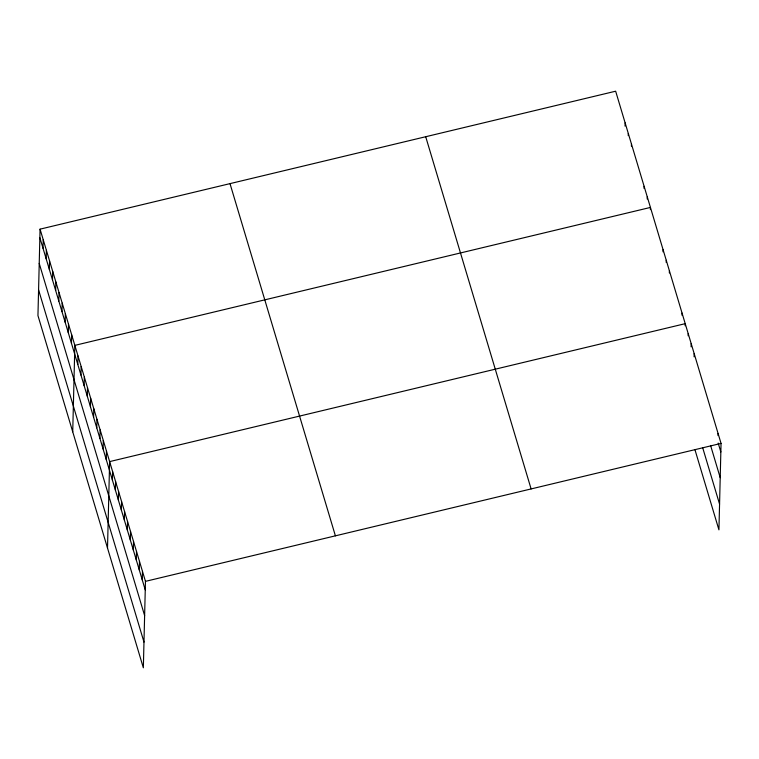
<?xml version="1.0" encoding="UTF-8"?>
<svg xmlns="http://www.w3.org/2000/svg" width="759" height="759" viewBox="0 0 759 759"><rect width="100%" height="100%" fill="white"/><g stroke="black" fill="none" stroke-linecap="round" stroke-linejoin="round"><path stroke-width="1.14" d="M40.066 229.152L37.95 315.592L143.347 667.797L145.462 581.356L40.066 229.152L615.653 91.203L721.05 443.408L718.934 529.848L695.045 450.021M43.016 248.259L43.225 239.711M46.176 258.828L46.384 250.28M49.335 269.388L49.553 260.849M52.504 279.957L52.713 271.409M55.663 290.526L55.872 281.978M58.822 301.086L59.031 292.547M61.991 311.655L62.2 303.107M65.151 322.224L65.359 313.676M68.31 332.793L68.519 324.245M71.469 343.353L71.678 334.804M72.731 431.814L74.847 345.373L650.435 207.435L650.378 209.569M77.797 364.491L78.006 355.943M80.957 375.05L81.166 366.512M84.126 385.619L84.334 377.071M87.285 396.189L87.494 387.64M90.444 406.748L90.653 398.209M93.604 417.317L93.812 408.769M96.772 427.886L96.981 419.338M99.932 438.446L100.141 429.907M103.091 449.015L103.3 440.467M106.26 459.584L106.469 451.036M107.512 548.045L109.628 461.605L685.216 323.666L685.159 325.801M112.408 480.124L112.617 471.586M115.387 490.105L115.596 481.557M118.376 500.086L118.584 491.538M121.364 510.067L121.573 501.519M124.353 520.048L124.561 511.5M127.332 530.019L127.54 521.48M130.32 540L130.529 531.452M133.309 549.981L133.518 541.433M136.297 559.962L136.506 551.413M139.276 569.943L139.485 561.394M142.265 579.914L142.474 571.375M625.055 126.108L625.141 122.911M628.243 135.605L628.3 133.47M631.412 146.174L631.46 144.039M644.059 188.441L644.106 186.306M647.218 199.01L647.266 196.866M663.024 251.836L663.081 249.702M666.193 262.405L666.241 260.271M669.353 272.965L669.4 270.83M681.999 315.232L682.056 313.097M688.147 335.782L688.204 333.637M691.107 346.825L691.183 343.618M694.096 356.806L694.172 353.599M718.014 435.571L718.061 433.436M145.462 581.356L721.05 443.408M718.185 443.085L720.841 451.956M710.595 445.505L720.215 477.667M702.644 447.601L719.57 504.147M425.704 136.724L531.11 488.929M230.005 183.631L335.402 535.835M39.857 237.69L145.254 589.895M39.221 263.401L144.627 615.606M38.576 289.881L143.982 642.086"/></g></svg>
